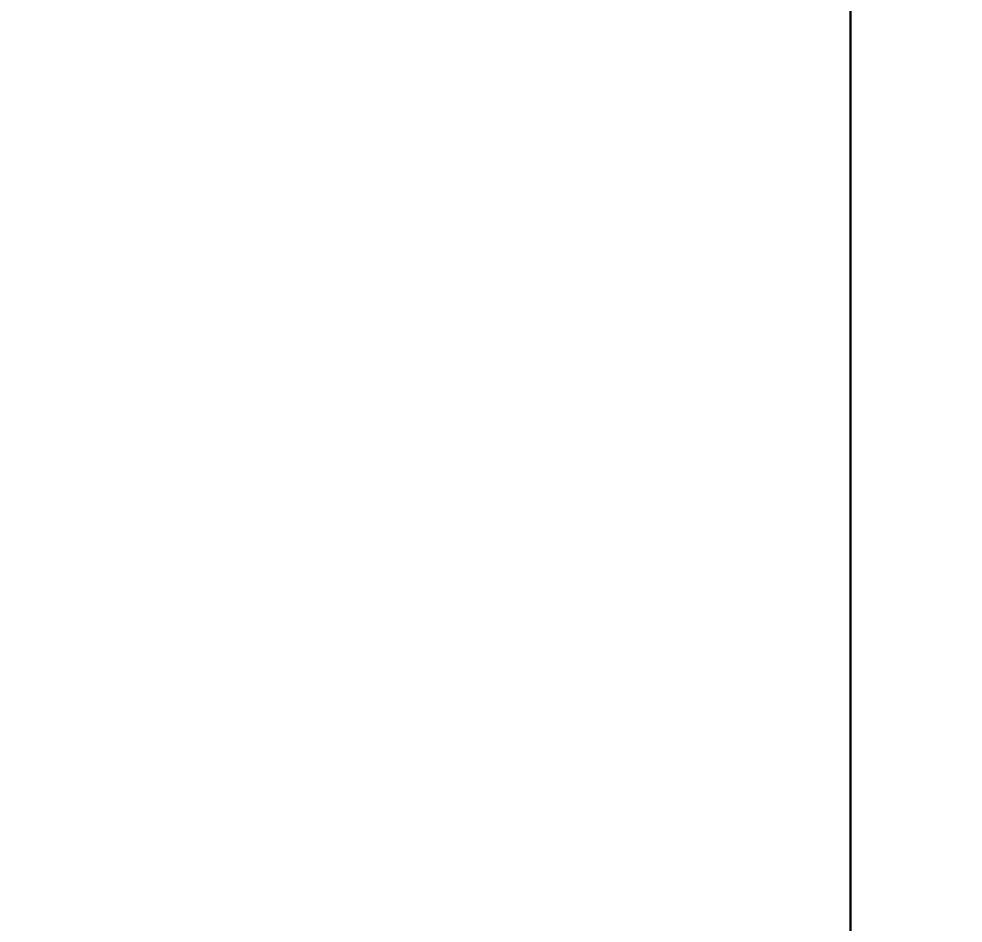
# Model space of a CAD drawing. Header units: millimetres. Extents: x -136099598 to 9192475, y 0 to 347021.
# Drawn here: x -12191 to -6895, y 146039 to 151111 of the extents above; entities that cross this region are included whole.
import ezdxf
from ezdxf import colors
from ezdxf.entities.mleader import LeaderData, LeaderLine
from ezdxf.math import Vec2, Vec3

# ---------------------------------------------------------------- set-up
doc = ezdxf.new("R2010")
doc.units = ezdxf.units.MM
doc.header["$MEASUREMENT"] = 0
doc.layers.get('0').update_dxf_attribs({"color": 250, "lineweight": 9})
doc.layers.add('_0', color=250, linetype='Continuous', lineweight=9)
doc.layers.add('АР_Отметки', color=250, linetype='Continuous', lineweight=15)
doc.styles.add('ISOCPEUR', font='isocpeur.ttf', dxfattribs={"width": 0.7})

# ---------------------------------------------------------------- blocks, each defined once
blk = doc.blocks.new('_DotSmall')
at = {"color": 0, "linetype": 'ByBlock', "const_width": 0.5}
blk.add_lwpolyline([(-0.0625, 0, 1), (0.0625, 0, 1)], format="xyb", close=True, dxfattribs=at)

msp = doc.modelspace()

# ---------------------------------------------------------------- linework, layer by layer
at = {"layer": '_0', "color": 4, "lineweight": 30, "ltscale": 150}
msp.add_lwpolyline([(-7526.4, 195300.5), (-119474, 195300.5), (-119474, 139362), (-7526.4, 139362)], close=True, dxfattribs=at)

# ---------------------------------------------------------------- leaders
at = {"layer": 'АР_Отметки'}
ml = msp.add_multileader_mtext('Standard', dxfattribs=at)
ml.set_content('-2,550', color=256, style='ISOCPEUR')
ml.set_leader_properties(color=256, linetype='Continuous', lineweight=-1)
ml.set_arrow_properties(name='DOTSMALL')
ml.build(insert=Vec2(0, 0))
ml.multileader.update_dxf_attribs({"has_text_frame": 1, "text_left_attachment_type": 4, "text_right_attachment_type": 4, "dogleg_length": 100, "arrow_head_size": 180})
ctx = ml.context
ctx.base_point, ctx.char_height, ctx.arrow_head_size, ctx.landing_gap_size, ctx.plane_origin = Vec3(-47846.4, 261111.7), 250, 180, 50, Vec3(-46904.8, 259758.1)
ctx.left_attachment, ctx.right_attachment = 4, 4
notes = []
notes.append((ctx, [(0, (0, 0, 0), (0, 0), (1, 0), 1, [])]))
ctx.mtext.insert, ctx.mtext.width, ctx.mtext.defined_height, ctx.mtext.line_spacing_style, ctx.mtext.flow_direction = Vec3(-47796.4, 261445), 599.198, 407.5, 2, 5
ml = msp.add_multileader_mtext('Standard', dxfattribs=at)
ml.set_content('-0,200', color=256, style='ISOCPEUR')
ml.set_leader_properties(color=256, linetype='Continuous', lineweight=-1)
ml.set_arrow_properties(name='DOTSMALL')
ml.build(insert=Vec2(0, 0))
ml.multileader.update_dxf_attribs({"has_text_frame": 1, "text_left_attachment_type": 4, "text_right_attachment_type": 4, "dogleg_length": 100, "arrow_head_size": 180})
ctx = ml.context
ctx.base_point, ctx.char_height, ctx.arrow_head_size, ctx.landing_gap_size, ctx.plane_origin = Vec3(-327498.9, 233951.8, 0), 250, 180, 50, Vec3(-330315.8, 233102.6, 0)
ctx.left_attachment, ctx.right_attachment = 4, 4
notes.append((ctx, [(0, (0, 0, 0), (0, 0), (1, 0), 1, [])]))
ctx.mtext.insert, ctx.mtext.width, ctx.mtext.defined_height, ctx.mtext.line_spacing_style, ctx.mtext.flow_direction = Vec3(-327448.9, 234285.1, 0), 852.697, 311.1, 2, 5
ml = msp.add_multileader_mtext('Standard', dxfattribs=at)
ml.set_content('-2,950', color=256, style='ISOCPEUR')
ml.set_leader_properties(color=256, linetype='Continuous', lineweight=-1)
ml.set_arrow_properties(name='DOTSMALL')
ml.build(insert=Vec2(0, 0))
ml.multileader.update_dxf_attribs({"has_text_frame": 1, "text_left_attachment_type": 4, "text_right_attachment_type": 4, "dogleg_length": 100, "arrow_head_size": 180})
ctx = ml.context
ctx.base_point, ctx.char_height, ctx.arrow_head_size, ctx.landing_gap_size, ctx.plane_origin = Vec3(-324373.7, 233075), 250, 180, 50, Vec3(-323432.1, 231721.4)
ctx.left_attachment, ctx.right_attachment = 4, 4
notes.append((ctx, [(0, (0, 0, 0), (0, 0), (1, 0), 1, [])]))
ctx.mtext.insert, ctx.mtext.width, ctx.mtext.defined_height, ctx.mtext.line_spacing_style, ctx.mtext.flow_direction = Vec3(-324323.7, 233408.4), 599.198, 407.5, 2, 5
for ctx, leaders in notes:
    for number, flags, end, landing, length, lines in leaders:
        leader = LeaderData()
        leader.index, (leader.has_last_leader_line, leader.has_dogleg_vector, leader.attachment_direction) = number, flags
        leader.last_leader_point, leader.dogleg_vector, leader.dogleg_length = Vec3(end), Vec3(landing), length
        for number, points, colour, breaks in lines:
            line = LeaderLine()
            line.index, line.vertices, line.color, line.breaks = number, Vec3.list(points), colors.encode_raw_color(colour), breaks
            leader.lines.append(line)
        ctx.leaders.append(leader)

doc.saveas('drawing.dxf')
